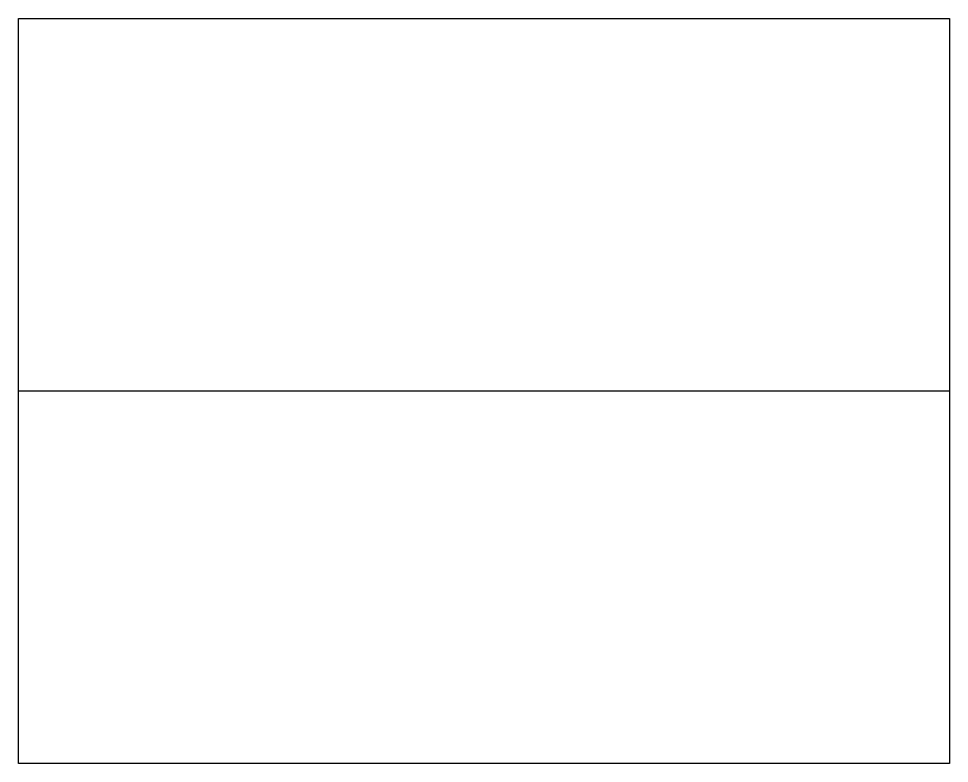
# Model space of a CAD drawing. Header units: millimetres. Extents: x -300 to -200, y -100 to -20.
import ezdxf

# ---------------------------------------------------------------- set-up
doc = ezdxf.new("R2010")
doc.units = ezdxf.units.MM
doc.layers.get('0').update_dxf_attribs({"linetype": 'CONTINUOUS'})

msp = doc.modelspace()

# ---------------------------------------------------------------- linework, layer by layer
for points in [[(-300, -20), (-200, -20), (-200, -100), (-300, -100)], [(-300, -20), (-200, -20), (-200, -60), (-300, -60)]]:
    msp.add_lwpolyline(points, close=True)

doc.saveas('drawing.dxf')
